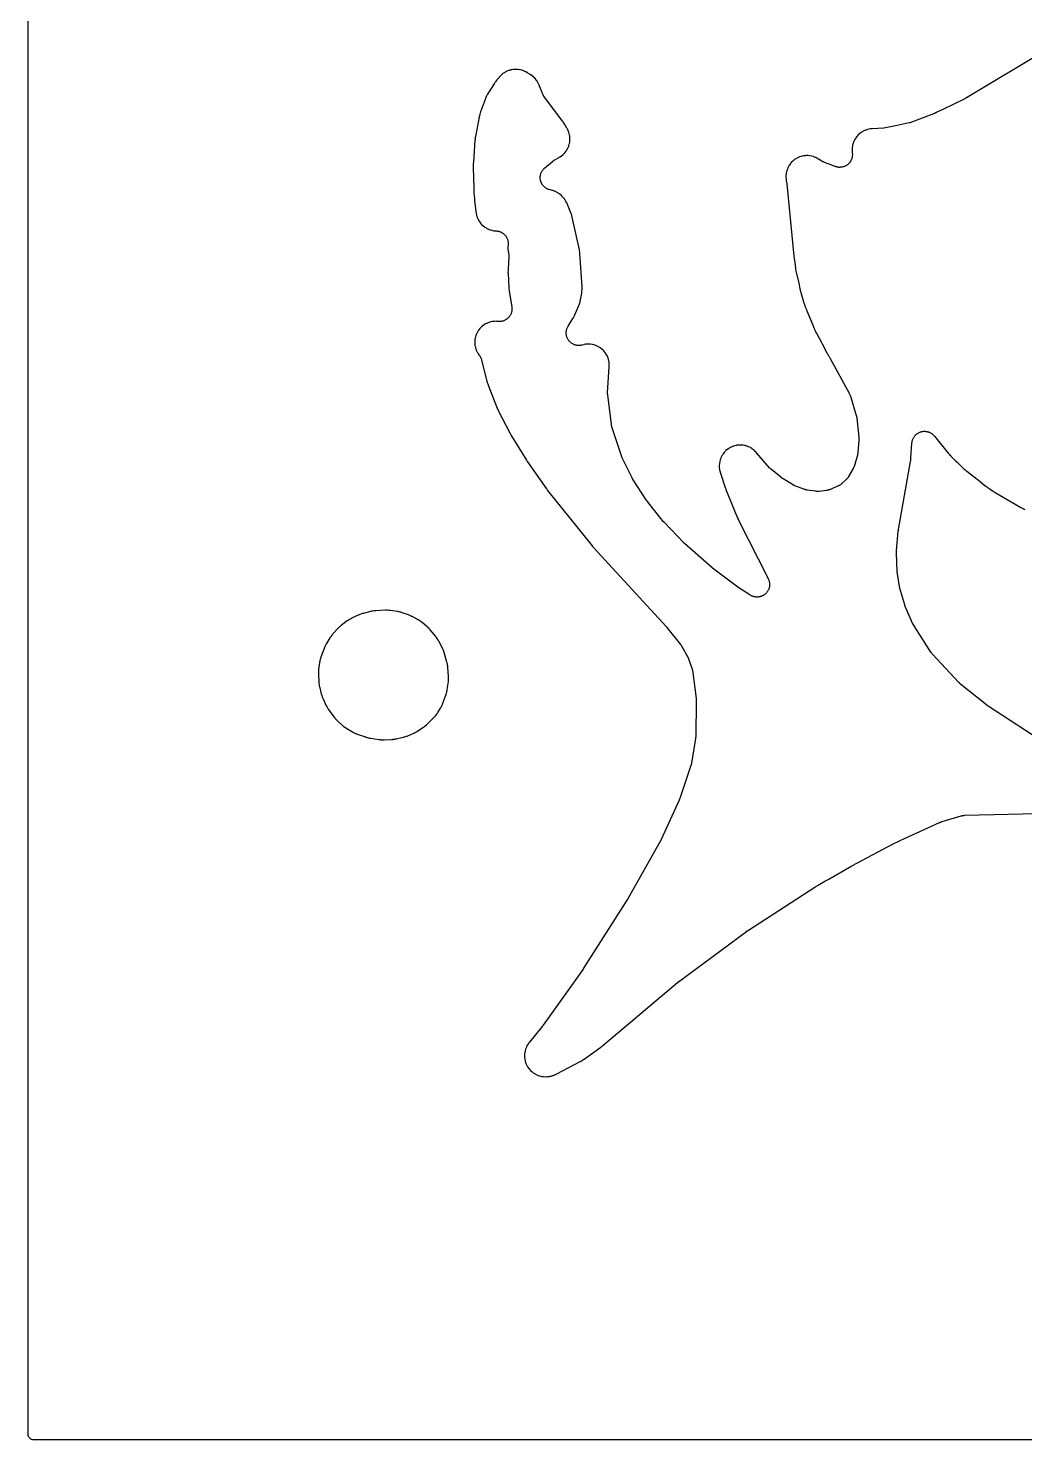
# Model space of a CAD drawing. Header units: millimetres. Extents: x 0 to 300, y 0 to 300.
# Drawn here: x -0.1 to 118.5, y -0.1 to 167.8 of the extents above; entities that cross this region are included whole.
import ezdxf

# ---------------------------------------------------------------- set-up
doc = ezdxf.new("R2010")
doc.units = ezdxf.units.MM
doc.layers.add('CUT', color=7, linetype='CONTINUOUS')

msp = doc.modelspace()

# ---------------------------------------------------------------- linework, layer by layer
at = {"layer": 'CUT'}
for points in [[(298.5625, -0.0625), (1.4375, -0.0625), (0.5522, -0.0625), (0.4788, -0.0589), (0.4206, -0.0503), (0.3635, -0.036), (0.3082, -0.0162), (0.255, 0.009), (0.2046, 0.0392), (0.1573, 0.0743), (0.1137, 0.1137), (0.0743, 0.1573), (0.0392, 0.2046), (0.009, 0.255), (-0.0162, 0.3082), (-0.036, 0.3635), (-0.0503, 0.4206), (-0.0589, 0.4788), (-0.0625, 0.5522), (-0.0625, 1.4375), (-0.0625, 298.5625)], [(121.3671, 165.3826), (111.563, 159.5173), (111.5546, 159.5123), (111.5347, 159.5007), (111.5262, 159.4958), (111.5158, 159.4899), (111.5072, 159.485), (111.4871, 159.4739), (111.4785, 159.4692), (111.4685, 159.4638), (111.4598, 159.4592), (111.4395, 159.4485), (111.4307, 159.4439), (111.42, 159.4384), (111.4113, 159.434), (111.3907, 159.4238), (111.3819, 159.4194), (108.7475, 158.1414), (107.9667, 157.7626), (107.9575, 157.7583), (107.9361, 157.7481), (107.9269, 157.7439), (107.9156, 157.7387), (107.9063, 157.7345), (107.8847, 157.7249), (107.8754, 157.7209), (107.8646, 157.7162), (107.8553, 157.7123), (107.8334, 157.7031), (107.824, 157.6993), (107.8125, 157.6946), (107.8031, 157.6909), (107.781, 157.6823), (107.7715, 157.6786), (104.8318, 156.5674), (104.7862, 156.5559), (104.7521, 156.5479), (103.3419, 156.2482), (101.7619, 155.9369), (101.7466, 155.934), (101.7132, 155.928), (100.357, 155.8418), (100.3425, 155.8407), (100.2485, 155.8324), (100.234, 155.831), (100.1777, 155.8247), (100.1489, 155.8207), (99.9652, 155.791), (99.9084, 155.779), (99.7308, 155.7323), (99.6755, 155.7148), (99.5033, 155.6512), (99.4498, 155.6285), (99.2846, 155.5485), (99.2336, 155.5207), (99.0769, 155.4252), (99.0288, 155.3926), (98.8821, 155.2823), (98.8374, 155.2452), (98.702, 155.1213), (98.6611, 155.0801), (98.5383, 154.9436), (98.5016, 154.8986), (98.3925, 154.7509), (98.3603, 154.7026), (98.2661, 154.5451), (98.2387, 154.4939), (98.1601, 154.328), (98.1378, 154.2744), (98.0756, 154.1017), (98.0586, 154.0461), (98.0134, 153.8682), (98.0019, 153.8113), (97.9741, 153.6299), (97.9681, 153.5721), (97.958, 153.3888), (97.9576, 153.3307), (97.9652, 153.1473), (97.9704, 153.0895), (97.985, 152.9849), (97.9901, 152.9407), (97.9973, 152.8595), (98.0008, 152.7706), (98.0003, 152.7114), (97.995, 152.6226), (97.9886, 152.5638), (97.9745, 152.4759), (97.9623, 152.418), (97.9397, 152.332), (97.9218, 152.2755), (97.8908, 152.1921), (97.8675, 152.1377), (97.8284, 152.0578), (97.7998, 152.006), (97.753, 151.9303), (97.7194, 151.8815), (97.6654, 151.8109), (97.6272, 151.7657), (97.5664, 151.7007), (97.5239, 151.6595), (97.4571, 151.6008), (97.4107, 151.564), (97.3384, 151.5122), (97.2886, 151.4801), (97.2115, 151.4357), (97.1588, 151.4088), (97.0777, 151.3722), (97.0226, 151.3505), (96.9383, 151.3222), (96.8813, 151.306), (96.7946, 151.2861), (96.7363, 151.2757), (96.6481, 151.2645), (96.589, 151.2599), (96.5001, 151.2574), (96.4409, 151.2586), (96.3522, 151.2649), (96.2934, 151.272), (96.2057, 151.287), (96.1479, 151.2999), (96.0622, 151.3235), (95.9848, 151.349), (95.9429, 151.3639), (94.6199, 151.8732), (94.6095, 151.8772), (94.5924, 151.8841), (94.5515, 151.9015), (94.4831, 151.9329), (94.453, 151.9473), (94.4499, 151.9489), (94.4204, 151.9644), (94.3545, 152.0007), (94.3161, 152.0231), (94.3004, 152.0328), (94.2909, 152.0387), (94.2794, 152.046), (93.9984, 152.2241), (93.9839, 152.2333), (93.9717, 152.2409), (93.8912, 152.2892), (93.8788, 152.2965), (93.8298, 152.3243), (93.8043, 152.338), (93.6393, 152.4215), (93.5866, 152.4451), (93.4167, 152.5115), (93.362, 152.5299), (93.1864, 152.5797), (93.1302, 152.5928), (92.9507, 152.6254), (92.8935, 152.633), (92.7116, 152.6483), (92.6539, 152.6504), (92.4715, 152.6481), (92.4139, 152.6446), (92.2325, 152.6248), (92.1755, 152.6158), (91.9968, 152.5787), (91.9409, 152.5643), (91.7667, 152.5102), (91.7124, 152.4904), (91.5442, 152.4198), (91.4921, 152.3949), (91.3314, 152.3085), (91.2819, 152.2787), (91.1303, 152.1773), (91.0839, 152.1429), (90.9427, 152.0273), (90.8999, 151.9886), (90.7704, 151.86), (90.7315, 151.8174), (90.615, 151.677), (90.5804, 151.6308), (90.4779, 151.4798), (90.4478, 151.4305), (90.3604, 151.2704), (90.3352, 151.2185), (90.2635, 151.0507), (90.2434, 150.9966), (90.1882, 150.8226), (90.1734, 150.7669), (90.1351, 150.5884), (90.1258, 150.5315), (90.1048, 150.3502), (90.101, 150.2926), (90.0976, 150.1102), (90.0993, 150.0525), (90.1136, 149.8681), (90.1165, 149.8393), (90.1236, 149.7834), (90.1255, 149.7691), (90.1395, 149.6764), (90.1418, 149.6621), (90.2074, 149.2887), (91.0324, 140.7112), (91.0338, 140.6975), (91.0445, 140.6086), (91.0463, 140.595), (91.0621, 140.4837), (91.0642, 140.4701), (91.0789, 140.3818), (91.0813, 140.3682), (91.1562, 139.974), (91.2254, 139.2708), (91.2266, 139.2604), (91.235, 139.1875), (91.2364, 139.1766), (91.2428, 139.1289), (91.2464, 139.1059), (91.2712, 138.9634), (91.2754, 138.9415), (91.2835, 138.9036), (91.2858, 138.8934), (91.3021, 138.8226), (91.3025, 138.8209), (91.3096, 138.787), (91.3144, 138.7659), (91.6228, 137.5179), (91.7566, 136.8135), (91.7602, 136.796), (91.7852, 136.6828), (91.7893, 136.6655), (91.8249, 136.5244), (91.8296, 136.5072), (91.8612, 136.3957), (91.8664, 136.3786), (92.0391, 135.8331), (92.1413, 135.4196), (92.1468, 135.399), (92.1848, 135.2657), (92.191, 135.2453), (92.2446, 135.0798), (92.2515, 135.0597), (92.2918, 134.9491), (92.3213, 134.8599), (92.3286, 134.8392), (92.3782, 134.706), (92.3862, 134.6856), (92.4558, 134.5177), (92.4559, 134.5175), (92.4846, 134.4334), (92.4892, 134.4205), (92.5277, 134.3158), (92.5325, 134.303), (92.5651, 134.2203), (92.5702, 134.2077), (93.1182, 132.9037), (93.3236, 132.3959), (93.3292, 132.3826), (93.3663, 132.2968), (93.3722, 132.2837), (93.4214, 132.1771), (93.4276, 132.1641), (93.437, 132.1448), (93.5136, 131.9627), (93.5197, 131.9487), (93.5603, 131.8585), (93.5667, 131.8447), (93.6206, 131.7329), (93.6273, 131.7192), (93.6725, 131.6312), (93.6796, 131.6178), (94.327, 130.4305), (94.4213, 130.252), (94.9684, 129.2021), (94.9735, 129.1925), (95.0095, 129.1264), (95.0152, 129.1162), (95.0616, 129.0347), (95.0674, 129.0249), (95.0838, 128.9972), (95.0856, 128.9938), (95.0906, 128.9845), (95.1261, 128.92), (95.1317, 128.9101), (95.1775, 128.8306), (95.1831, 128.821), (95.2205, 128.7588), (95.2267, 128.7487), (95.36, 128.5364), (97.6216, 124.3894), (97.627, 124.3794), (97.6342, 124.3658), (97.6545, 124.3249), (97.6866, 124.256), (97.7002, 124.2253), (97.7126, 124.194), (97.7394, 124.1229), (97.7544, 124.0798), (97.7591, 124.0651), (97.7625, 124.0542), (98.4679, 121.7458), (98.471, 121.7355), (98.4756, 121.7196), (98.4829, 121.6931), (98.4922, 121.6574), (98.4998, 121.6256), (98.5055, 121.6003), (98.5085, 121.5858), (98.5096, 121.5804), (98.5155, 121.5488), (98.5273, 121.4783), (98.5333, 121.4358), (98.535, 121.4215), (98.5362, 121.4108), (98.7754, 119.1642), (98.7764, 119.1537), (98.778, 119.1374), (98.7801, 119.1105), (98.7824, 119.0743), (98.7839, 119.0422), (98.7847, 119.0167), (98.785, 119.0021), (98.785, 118.9966), (98.7849, 118.965), (98.7833, 118.8947), (98.7813, 118.8526), (98.7803, 118.8384), (98.7795, 118.8278), (98.6601, 117.3651), (98.6592, 117.3542), (98.6576, 117.3372), (98.6545, 117.3093), (98.6498, 117.2719), (98.6451, 117.2388), (98.6408, 117.2126), (98.6382, 117.1977), (98.6372, 117.1922), (98.6308, 117.1599), (98.6152, 117.0885), (98.6048, 117.046), (98.6009, 117.0317), (98.598, 117.0211), (98.2536, 115.8063), (98.251, 115.7973), (98.2469, 115.7834), (98.2398, 115.7606), (98.2299, 115.7301), (98.2207, 115.7031), (98.2194, 115.6993), (98.2012, 115.6527), (98.1746, 115.5899), (98.1472, 115.5312), (98.1263, 115.4904), (98.1083, 115.4569), (98.1023, 115.4462), (98.0976, 115.4381), (97.5571, 114.5048), (97.5515, 114.4953), (97.5428, 114.4807), (97.528, 114.4568), (97.5077, 114.425), (97.4892, 114.3971), (97.4865, 114.3933), (97.4514, 114.346), (97.4015, 114.2831), (97.3517, 114.2255), (97.3148, 114.1865), (97.2834, 114.1547), (97.273, 114.1447), (97.265, 114.1371), (96.7552, 113.6591), (96.746, 113.6506), (96.7336, 113.6393), (96.6958, 113.6067), (96.6504, 113.5696), (96.5808, 113.5183), (96.5112, 113.4719), (96.4363, 113.427), (96.383, 113.3986), (96.3377, 113.376), (96.3227, 113.369), (96.3113, 113.3638), (95.4058, 112.9588), (95.3953, 112.9542), (95.381, 112.948), (95.3383, 112.9308), (95.2876, 112.912), (95.2118, 112.8875), (95.1375, 112.867), (95.059, 112.8492), (95.004, 112.8393), (94.9578, 112.8322), (94.9427, 112.8302), (94.9313, 112.8289), (94.032, 112.726), (94.0222, 112.7249), (94.007, 112.7233), (93.9819, 112.7211), (93.9483, 112.7186), (93.9183, 112.7168), (93.9141, 112.7166), (93.8614, 112.716), (93.7896, 112.7172), (93.7214, 112.7209), (93.6734, 112.7254), (93.6337, 112.73), (93.6208, 112.7317), (93.6111, 112.7331), (92.6175, 112.8813), (92.6053, 112.8832), (92.5889, 112.8859), (92.5406, 112.8952), (92.4603, 112.9128), (92.425, 112.9213), (92.3901, 112.9313), (92.3116, 112.9555), (92.2649, 112.9712), (92.2494, 112.977), (92.2378, 112.9813), (91.1437, 113.4019), (91.1345, 113.4055), (91.1202, 113.4112), (91.0969, 113.4209), (91.0657, 113.4343), (91.0382, 113.4466), (91.0165, 113.4568), (91.0042, 113.4627), (90.9996, 113.465), (90.9732, 113.4784), (90.915, 113.5093), (90.8806, 113.5286), (90.869, 113.5353), (90.8606, 113.5404), (89.7538, 114.2077), (89.7402, 114.2161), (89.7086, 114.2359), (89.6951, 114.2445), (89.6788, 114.2552), (89.6655, 114.264), (89.6346, 114.285), (89.6215, 114.294), (89.6065, 114.3046), (89.5935, 114.3139), (89.5634, 114.3359), (89.5506, 114.3455), (89.535, 114.3573), (89.5224, 114.3671), (89.4931, 114.3901), (89.4806, 114.4001), (88.3611, 115.3142), (88.3536, 115.3204), (88.3419, 115.3302), (88.3229, 115.3465), (88.2977, 115.3688), (88.2756, 115.3889), (88.2584, 115.4052), (88.2486, 115.4146), (88.245, 115.4181), (88.2243, 115.4389), (88.179, 115.486), (88.1524, 115.5147), (88.1437, 115.5247), (88.1373, 115.532), (86.5911, 117.3234), (86.5814, 117.3344), (86.5171, 117.4053), (86.507, 117.416), (86.4674, 117.4577), (86.4466, 117.4785), (86.3098, 117.6086), (86.2653, 117.647), (86.1185, 117.7615), (86.0703, 117.7954), (85.9131, 117.8949), (85.8618, 117.9239), (85.6955, 118.0076), (85.6417, 118.0314), (85.468, 118.0984), (85.4121, 118.1168), (85.2327, 118.1664), (85.1753, 118.1793), (84.9919, 118.2111), (84.9334, 118.2183), (84.7478, 118.2319), (84.689, 118.2333), (84.5029, 118.2287), (84.4442, 118.2244), (84.2594, 118.2016), (84.2014, 118.1915), (84.0198, 118.1507), (83.9631, 118.135), (83.7864, 118.0765), (83.7314, 118.0553), (83.5613, 117.9799), (83.5087, 117.9534), (83.3468, 117.8616), (83.297, 117.8301), (83.1449, 117.7229), (83.0985, 117.6867), (82.9575, 117.5651), (82.9149, 117.5245), (82.7866, 117.3897), (82.7481, 117.3451), (82.6336, 117.1983), (82.5998, 117.1502), (82.5002, 116.9929), (82.4712, 116.9417), (82.3875, 116.7754), (82.3637, 116.7216), (82.2967, 116.5479), (82.2782, 116.492), (82.2286, 116.3126), (82.2157, 116.2552), (82.1839, 116.0718), (82.1767, 116.0134), (82.163, 115.8277), (82.1616, 115.7689), (82.1662, 115.5828), (82.1705, 115.5241), (82.1933, 115.3394), (82.2034, 115.2814), (82.2447, 115.0972), (82.2519, 115.0687), (82.2672, 115.0133), (82.2713, 114.9991), (82.2991, 114.9075), (82.3035, 114.8935), (82.8693, 113.1812), (82.8725, 113.1716), (82.8956, 113.1055), (82.8993, 113.0953), (82.9296, 113.0133), (82.9333, 113.0034), (82.9584, 112.9391), (82.9626, 112.9286), (84.3114, 109.6514), (84.3156, 109.6415), (84.3453, 109.5727), (84.35, 109.5622), (84.3887, 109.4772), (84.3935, 109.4669), (84.4254, 109.4004), (84.4307, 109.3895), (87.9794, 102.3463), (87.9981, 102.3069), (88.0305, 102.234), (88.062, 102.1527), (88.0804, 102.0977), (88.1039, 102.0137), (88.1168, 101.9572), (88.1321, 101.8714), (88.1394, 101.8138), (88.1463, 101.7269), (88.1481, 101.6689), (88.1466, 101.5818), (88.1427, 101.5239), (88.1328, 101.4373), (88.1233, 101.38), (88.105, 101.2948), (88.0901, 101.2387), (88.0637, 101.1557), (88.0434, 101.1013), (88.009, 101.0212), (87.9836, 100.9691), (87.9416, 100.8927), (87.9113, 100.8432), (87.8621, 100.7713), (87.8271, 100.725), (87.7712, 100.6581), (87.7319, 100.6154), (87.6698, 100.5543), (87.6266, 100.5156), (87.5589, 100.4607), (87.5121, 100.4264), (87.4394, 100.3783), (87.3895, 100.3487), (87.3125, 100.3079), (87.2599, 100.2833), (87.1793, 100.2501), (87.1247, 100.2306), (87.0412, 100.2054), (86.9849, 100.1914), (86.8995, 100.1743), (86.8421, 100.1658), (86.7553, 100.1571), (86.6974, 100.1541), (86.6102, 100.1539), (86.5523, 100.1566), (86.4655, 100.1647), (86.4081, 100.173), (86.3225, 100.1895), (86.2661, 100.2033), (86.1825, 100.2281), (86.1278, 100.2472), (86.047, 100.2799), (85.9943, 100.3043), (85.9171, 100.3447), (85.8482, 100.385), (85.8111, 100.408), (84.5039, 101.2618), (84.499, 101.2651), (84.4875, 101.2727), (84.4825, 101.276), (84.4708, 101.2839), (84.4647, 101.288), (84.4507, 101.2976), (84.4447, 101.3018), (84.4378, 101.3066), (84.4318, 101.3108), (84.4179, 101.3206), (84.412, 101.3249), (84.4089, 101.327), (84.402, 101.3321), (84.3857, 101.3441), (84.3788, 101.3492), (81.3624, 103.611), (81.3568, 103.6153), (81.3438, 103.6252), (81.3383, 103.6295), (81.3251, 103.6397), (81.3183, 103.645), (81.3026, 103.6574), (81.2959, 103.6627), (81.2882, 103.669), (81.2815, 103.6744), (81.2659, 103.6872), (81.2593, 103.6927), (81.2559, 103.6955), (81.2482, 103.7021), (81.2301, 103.7175), (81.2224, 103.7242), (78.0352, 106.5189), (78.0278, 106.5254), (78.0108, 106.5407), (78.0035, 106.5473), (77.9948, 106.5553), (77.9876, 106.5619), (77.971, 106.5775), (77.9639, 106.5842), (77.9558, 106.592), (77.9488, 106.5988), (77.9325, 106.6147), (77.9255, 106.6216), (77.9171, 106.63), (77.9102, 106.6369), (77.8943, 106.6532), (77.8875, 106.6602), (75.6432, 109.0026), (75.6363, 109.0098), (75.6203, 109.0269), (75.6134, 109.0343), (75.6051, 109.0433), (75.5984, 109.0508), (75.5828, 109.0682), (75.5761, 109.0757), (75.5685, 109.0844), (75.5619, 109.092), (75.5467, 109.1098), (75.5402, 109.1175), (75.5323, 109.1269), (75.5259, 109.1346), (75.5111, 109.1527), (75.5048, 109.1605), (73.6106, 111.5279), (73.6037, 111.5367), (73.5875, 111.5574), (73.5806, 111.5664), (73.5723, 111.5773), (73.5656, 111.5863), (73.5499, 111.6074), (73.5433, 111.6165), (73.5357, 111.627), (73.5292, 111.6362), (73.5141, 111.6577), (73.5077, 111.667), (73.4999, 111.6783), (73.4936, 111.6877), (73.479, 111.7095), (73.4729, 111.7189), (71.934, 114.0951), (71.9273, 114.1056), (71.9117, 114.1304), (71.9051, 114.1411), (71.8972, 114.1541), (71.8907, 114.1649), (71.8759, 114.1901), (71.8696, 114.2009), (71.8625, 114.2134), (71.8563, 114.2243), (71.8422, 114.2499), (71.8362, 114.2609), (71.829, 114.2744), (71.8231, 114.2855), (71.8097, 114.3115), (71.804, 114.3227), (70.6197, 116.6933), (70.6167, 116.6994), (70.6097, 116.7137), (70.6084, 116.7163), (70.5955, 116.7442), (70.5704, 116.8005), (70.5621, 116.82), (70.5515, 116.8474), (70.5246, 116.9205), (70.5137, 116.9521), (69.3954, 120.3881), (69.3922, 120.3983), (69.3872, 120.4143), (69.3794, 120.4407), (69.3695, 120.476), (69.3613, 120.5076), (69.3552, 120.5328), (69.3519, 120.5473), (69.3507, 120.5526), (69.3443, 120.5841), (69.3312, 120.6544), (69.3244, 120.6967), (69.3224, 120.711), (69.3211, 120.7216), (68.8936, 124.1475), (68.8923, 124.158), (68.8905, 124.1742), (68.8879, 124.2011), (68.8849, 124.2373), (68.8828, 124.2694), (68.8816, 124.2949), (68.881, 124.3095), (68.8809, 124.315), (68.8805, 124.3466), (68.8808, 124.417), (68.882, 124.4591), (68.8827, 124.4734), (68.8833, 124.4839), (69.0757, 127.5138), (69.0765, 127.5287), (69.0802, 127.6259), (69.0806, 127.6408), (69.0814, 127.6993), (69.0811, 127.7292), (69.0741, 127.9208), (69.069, 127.9804), (69.0433, 128.1677), (69.0323, 128.2265), (68.9881, 128.4103), (68.9712, 128.4677), (68.909, 128.6463), (68.8865, 128.7017), (68.8068, 128.8732), (68.7789, 128.9261), (68.6824, 129.0888), (68.6494, 129.1386), (68.5373, 129.2909), (68.4995, 129.3372), (68.3727, 129.4776), (68.3305, 129.5199), (68.1904, 129.647), (68.1442, 129.6849), (67.9921, 129.7973), (67.9423, 129.8305), (67.7799, 129.9272), (67.727, 129.9552), (67.5557, 130.0353), (67.5003, 130.0579), (67.3219, 130.1206), (67.2646, 130.1375), (67.0808, 130.1821), (67.022, 130.1933), (66.8347, 130.2193), (66.7751, 130.2246), (66.5862, 130.2319), (66.5264, 130.2312), (66.3376, 130.2196), (66.2782, 130.213), (66.0915, 130.1827), (66.0331, 130.1701), (65.8577, 130.1234), (65.814, 130.1129), (65.7335, 130.0956), (65.6449, 130.0812), (65.5854, 130.0746), (65.4958, 130.0691), (65.436, 130.0685), (65.3462, 130.072), (65.2866, 130.0773), (65.1977, 130.0897), (65.1389, 130.1009), (65.0516, 130.1221), (64.9943, 130.1392), (64.9096, 130.169), (64.8542, 130.1916), (64.7729, 130.2298), (64.7201, 130.2578), (64.643, 130.3039), (64.5932, 130.337), (64.521, 130.3905), (64.4748, 130.4285), (64.4084, 130.489), (64.3662, 130.5314), (64.3061, 130.5981), (64.2684, 130.6445), (64.2152, 130.7169), (64.1823, 130.7668), (64.1366, 130.8442), (64.1088, 130.8971), (64.0711, 130.9787), (64.0487, 131.0341), (64.0193, 131.119), (64.0026, 131.1764), (63.9818, 131.2638), (63.9709, 131.3226), (63.9589, 131.4116), (63.9539, 131.4712), (63.9508, 131.561), (63.9518, 131.6208), (63.9577, 131.7104), (63.9647, 131.7698), (63.9795, 131.8584), (63.9923, 131.9169), (64.0159, 132.0035), (64.0344, 132.0604), (64.0666, 132.1443), (64.0907, 132.199), (64.131, 132.2793), (64.1716, 132.3509), (64.1947, 132.3894), (64.7509, 133.2661), (64.7574, 133.2766), (64.7575, 133.2767), (64.7993, 133.3457), (64.8056, 133.3563), (64.8298, 133.3983), (64.8418, 133.4201), (64.9167, 133.563), (64.9278, 133.5852), (64.9485, 133.6291), (64.9537, 133.6404), (64.9866, 133.714), (64.9915, 133.7254), (65.4531, 134.8176), (65.4594, 134.8331), (65.4989, 134.9345), (65.5048, 134.9502), (65.5268, 135.0117), (65.5372, 135.0435), (65.599, 135.252), (65.6076, 135.2843), (65.6227, 135.3479), (65.6263, 135.3642), (65.6484, 135.4707), (65.6516, 135.4872), (65.7933, 136.2815), (65.7962, 136.2993), (65.8134, 136.4156), (65.8157, 136.4336), (65.8239, 136.5036), (65.827, 136.5396), (65.8402, 136.7742), (65.8411, 136.8103), (65.8408, 136.8809), (65.8405, 136.8989), (65.8364, 137.0164), (65.8355, 137.0345), (65.5792, 140.9955), (65.5785, 141.0062), (65.5723, 141.0809), (65.5713, 141.092), (65.5663, 141.1409), (65.5635, 141.1644), (65.5428, 141.3105), (65.5392, 141.333), (65.5322, 141.3718), (65.5302, 141.3824), (65.5157, 141.455), (65.5132, 141.4668), (64.6603, 145.3455), (64.6574, 145.3581), (64.6376, 145.4396), (64.6344, 145.4522), (64.6215, 145.5009), (64.6143, 145.5258), (64.5643, 145.686), (64.5561, 145.7105), (64.539, 145.7579), (64.5345, 145.77), (64.5043, 145.8484), (64.4996, 145.8604), (64.0936, 146.8516), (64.0881, 146.8646), (64.0515, 146.9483), (64.0458, 146.9611), (64.0226, 147.0109), (64.0101, 147.0361), (63.9254, 147.1979), (63.9118, 147.2225), (63.884, 147.2699), (63.8768, 147.2819), (63.8288, 147.3597), (63.8213, 147.3716), (63.7967, 147.4094), (63.7886, 147.4215), (63.7352, 147.4996), (63.7268, 147.5115), (63.6935, 147.5577), (63.6759, 147.5809), (63.5596, 147.7268), (63.5211, 147.7705), (63.3929, 147.9026), (63.3504, 147.9423), (63.21, 148.0614), (63.1638, 148.0969), (63.0126, 148.2017), (62.9632, 148.2326), (62.8024, 148.3223), (62.7503, 148.3482), (62.5816, 148.4219), (62.5272, 148.4426), (62.3522, 148.4997), (62.296, 148.515), (62.0685, 148.5654), (61.9996, 148.5809), (61.9156, 148.6041), (61.8591, 148.6226), (61.7761, 148.6545), (61.722, 148.6785), (61.6426, 148.7184), (61.5911, 148.7476), (61.516, 148.7952), (61.4676, 148.8293), (61.3976, 148.884), (61.3528, 148.9227), (61.2885, 148.9841), (61.2478, 149.0271), (61.1899, 149.0945), (61.1536, 149.1413), (61.1026, 149.2141), (61.0711, 149.2642), (61.0276, 149.3417), (61.0012, 149.3946), (60.9655, 149.4761), (60.9445, 149.5314), (60.917, 149.6159), (60.9015, 149.673), (60.8825, 149.7599), (60.8727, 149.8182), (60.8624, 149.9065), (60.8584, 149.9656), (60.8568, 150.0545), (60.8587, 150.1136), (60.8659, 150.2022), (60.8736, 150.2609), (60.8895, 150.3483), (60.903, 150.406), (60.9274, 150.4914), (60.9465, 150.5475), (60.9793, 150.6301), (61.0038, 150.684), (61.0445, 150.7629), (61.0742, 150.8141), (61.1226, 150.8887), (61.1572, 150.9367), (61.2127, 151.0062), (61.2519, 151.0505), (61.3139, 151.1142), (61.3736, 151.1696), (61.4069, 151.199), (62.3063, 151.9552), (62.3148, 151.9622), (62.328, 151.973), (62.3501, 151.9906), (62.3802, 152.0137), (62.4072, 152.0337), (62.429, 152.0492), (62.4415, 152.0579), (62.4461, 152.0611), (62.4737, 152.0793), (62.5359, 152.1186), (62.5737, 152.1413), (62.5866, 152.1486), (62.5963, 152.154), (63.0472, 152.4022), (63.0601, 152.4095), (63.1433, 152.458), (63.156, 152.4656), (63.2052, 152.4959), (63.23, 152.5121), (63.3865, 152.6196), (63.4336, 152.6555), (63.5768, 152.7762), (63.6201, 152.8166), (63.7507, 152.9509), (63.7898, 152.9953), (63.9065, 153.1418), (63.9411, 153.1899), (64.0427, 153.3472), (64.0724, 153.3984), (64.1581, 153.565), (64.1825, 153.6189), (64.2514, 153.7931), (64.2704, 153.8492), (64.3217, 154.0293), (64.3351, 154.087), (64.3684, 154.2712), (64.376, 154.33), (64.391, 154.5166), (64.3928, 154.5758), (64.3893, 154.7631), (64.3853, 154.8222), (64.3633, 155.0082), (64.3535, 155.0666), (64.3133, 155.2495), (64.2978, 155.3066), (64.2397, 155.4847), (64.2186, 155.54), (64.1423, 155.7139), (64.1297, 155.7407), (64.1039, 155.7924), (64.0971, 155.8056), (64.052, 155.8906), (64.0449, 155.9036), (63.8725, 156.2099), (63.863, 156.2263), (63.7992, 156.3317), (63.7891, 156.3477), (63.705, 156.4774), (63.6944, 156.4931), (63.6874, 156.5032), (63.6153, 156.613), (63.6052, 156.6277), (63.5387, 156.7227), (63.5282, 156.7371), (61.2959, 159.7295), (61.2894, 159.7383), (61.2795, 159.7519), (61.2634, 159.7748), (61.2423, 159.8057), (61.2241, 159.8336), (61.2217, 159.8375), (61.1922, 159.888), (61.1543, 159.9581), (61.1211, 160.0261), (61.0998, 160.0749), (61.083, 160.116), (61.0779, 160.1294), (61.0741, 160.1396), (60.7921, 160.9111), (60.7867, 160.9253), (60.7504, 161.0172), (60.7447, 161.0313), (60.7215, 161.086), (60.7089, 161.1137), (60.6238, 161.289), (60.5945, 161.3423), (60.4935, 161.5058), (60.459, 161.5559), (60.3403, 161.7105), (60.3212, 161.7341), (60.3057, 161.7523), (60.2853, 161.7751), (60.1493, 161.9193), (60.1278, 161.9409), (60.1101, 161.9579), (60.0874, 161.9786), (59.9389, 162.1069), (59.8906, 162.1445), (59.7299, 162.257), (59.7043, 162.2739), (59.6537, 162.3056), (59.6406, 162.3136), (59.5549, 162.3642), (59.5416, 162.3719), (59.3876, 162.4577), (59.3536, 162.4809), (59.3283, 162.4971), (59.1637, 162.5973), (59.1109, 162.6259), (58.9395, 162.708), (58.8841, 162.7312), (58.7053, 162.7957), (58.6478, 162.8132), (58.4635, 162.8595), (58.4046, 162.8712), (58.2166, 162.8989), (58.1567, 162.9046), (57.9669, 162.9133), (57.9068, 162.913), (57.7171, 162.9026), (57.6573, 162.8963), (57.4695, 162.867), (57.4107, 162.8548), (57.3768, 162.846), (57.3697, 162.8446), (57.3118, 162.8307), (57.2613, 162.8159), (57.2268, 162.8069), (57.1725, 162.7898), (57.1311, 162.7776), (57.0749, 162.758), (56.9004, 162.6873), (56.8464, 162.6622), (56.6798, 162.5745), (56.6285, 162.5442), (56.4715, 162.4404), (56.4235, 162.4052), (56.2774, 162.2863), (56.2332, 162.2465), (56.0978, 162.1119), (56.0772, 162.0904), (56.038, 162.0474), (56.0281, 162.0363), (55.9647, 161.9631), (55.9551, 161.9518), (55.7097, 161.6539), (55.6982, 161.6395), (55.625, 161.5449), (55.614, 161.5302), (55.5258, 161.4087), (55.5153, 161.3936), (55.448, 161.2947), (55.4379, 161.2794), (54.8954, 160.4263), (54.7538, 160.2255), (54.7468, 160.2153), (54.702, 160.149), (54.6952, 160.1387), (54.6691, 160.0983), (54.6562, 160.0773), (54.5761, 159.9413), (54.5529, 159.8978), (54.5052, 159.7991), (54.501, 159.7917), (54.4854, 159.7617), (54.389, 159.564), (54.375, 159.5332), (54.3495, 159.4723), (54.3432, 159.4566), (54.3035, 159.3539), (54.2976, 159.3381), (54.0731, 158.7047), (53.8199, 158.0479), (53.8154, 158.0357), (53.7868, 157.9565), (53.7825, 157.9443), (53.7664, 157.8963), (53.7586, 157.8716), (53.7119, 157.7099), (53.7052, 157.6848), (53.6933, 157.6356), (53.6903, 157.623), (53.6896, 157.6195), (53.6832, 157.6006), (53.6797, 157.5897), (53.6648, 157.542), (53.658, 157.5188), (53.6189, 157.3737), (53.6133, 157.3512), (53.6044, 157.312), (53.602, 157.3013), (53.5866, 157.2275), (53.5842, 157.2155), (53.1533, 154.9264), (53.1504, 154.9097), (53.1332, 154.8013), (53.1308, 154.7846), (53.113, 154.648), (53.111, 154.6312), (53.0999, 154.522), (53.0984, 154.5052), (52.9012, 151.8221), (52.9003, 151.8079), (52.8957, 151.716), (52.8952, 151.7018), (52.8921, 151.5862), (52.8919, 151.5721), (52.8917, 151.48), (52.8918, 151.4658), (52.8935, 151.3893), (52.893, 151.3827), (52.8922, 151.3667), (52.8881, 151.2627), (52.8876, 151.2467), (52.886, 151.116), (52.886, 151.1), (52.8874, 150.9959), (52.8879, 150.9799), (52.9174, 150.2525), (52.9534, 148.549), (52.9538, 148.5364), (52.9572, 148.4547), (52.9579, 148.4422), (52.9643, 148.3397), (52.9652, 148.3272), (52.9721, 148.2457), (52.9733, 148.2332), (53.016, 147.8278), (53.0244, 147.6214), (53.0251, 147.6067), (53.0314, 147.5113), (53.0325, 147.4967), (53.0433, 147.3771), (53.0447, 147.3625), (53.0556, 147.2675), (53.0575, 147.253), (53.1351, 146.6968), (53.2089, 145.9967), (53.2106, 145.9819), (53.2231, 145.8864), (53.2252, 145.8717), (53.2341, 145.8145), (53.2393, 145.7853), (53.2778, 145.5992), (53.2927, 145.5418), (53.3485, 145.3629), (53.369, 145.3072), (53.4423, 145.1347), (53.4681, 145.0813), (53.558, 144.9168), (53.589, 144.8663), (53.6947, 144.7115), (53.7306, 144.6642), (53.851, 144.5207), (53.8914, 144.4772), (54.0254, 144.3462), (54.0698, 144.3069), (54.2162, 144.1897), (54.2643, 144.155), (54.4215, 144.0529), (54.4727, 144.0231), (54.6392, 143.937), (54.6932, 143.9124), (54.8674, 143.8432), (54.9235, 143.824), (55.1037, 143.7723), (55.1614, 143.7588), (55.3458, 143.7251), (55.4046, 143.7174), (55.6416, 143.6979), (55.7062, 143.6925), (55.7895, 143.6816), (55.8467, 143.6714), (55.9312, 143.6521), (55.9867, 143.6365), (56.0689, 143.6092), (56.1227, 143.5884), (56.2019, 143.5532), (56.2534, 143.5273), (56.3288, 143.4848), (56.3776, 143.454), (56.4486, 143.4044), (56.4943, 143.3691), (56.5602, 143.3129), (56.6022, 143.2734), (56.6624, 143.2111), (56.7004, 143.1677), (56.7543, 143.0999), (56.788, 143.0531), (56.8351, 142.9804), (56.8641, 142.9306), (56.9041, 142.8537), (56.9282, 142.8013), (56.9605, 142.7209), (56.9795, 142.6665), (57.0039, 142.5834), (57.0176, 142.5273), (57.0339, 142.4423), (57.0421, 142.3852), (57.0502, 142.2989), (57.0529, 142.2413), (57.0526, 142.1547), (57.0486, 142.0754), (57.0454, 142.0322), (57.0432, 142.0102), (57.0421, 142.0013), (57.024, 141.8171), (57.0211, 141.7594), (57.0208, 141.5769), (57.0234, 141.5192), (57.0406, 141.3374), (57.0488, 141.2802), (57.0839, 141.0985), (57.0868, 141.0844), (57.0991, 141.0281), (57.1148, 140.9452), (57.1274, 140.8533), (57.1325, 140.7919), (57.1356, 140.6993), (57.134, 140.6144), (57.1319, 140.5681), (57.0316, 139.1427), (57.0306, 139.1239), (57.0258, 139.0013), (57.0254, 138.9824), (57.0254, 138.9816), (57.0243, 138.8285), (57.0244, 138.8096), (57.0274, 138.687), (57.0281, 138.6681), (57.1248, 136.9312), (57.1259, 136.9149), (57.1347, 136.8088), (57.1363, 136.7925), (57.151, 136.6597), (57.153, 136.6435), (57.1676, 136.538), (57.17, 136.5218), (57.4747, 134.6894), (57.4808, 134.6467), (57.49, 134.5682), (57.4959, 134.4821), (57.4971, 134.4247), (57.4948, 134.3384), (57.4905, 134.2811), (57.4799, 134.1955), (57.4701, 134.1389), (57.4514, 134.0546), (57.4362, 133.9992), (57.4095, 133.9172), (57.3891, 133.8635), (57.3546, 133.7844), (57.3292, 133.7328), (57.2873, 133.6574), (57.2571, 133.6086), (57.2082, 133.5375), (57.1734, 133.4918), (57.1179, 133.4257), (57.0788, 133.3835), (57.0173, 133.3231), (56.9744, 133.2848), (56.9073, 133.2305), (56.861, 133.1966), (56.789, 133.149), (56.7396, 133.1196), (56.6634, 133.0791), (56.6115, 133.0546), (56.5317, 133.0216), (56.4777, 133.0022), (56.3951, 132.977), (56.3395, 132.9628), (56.2549, 132.9456), (56.1981, 132.9369), (56.1123, 132.9279), (56.0549, 132.9246), (55.9687, 132.9239), (55.8897, 132.927), (55.8466, 132.9297), (55.6876, 132.9436), (55.6285, 132.9458), (55.4416, 132.9437), (55.3826, 132.9401), (55.1968, 132.9195), (55.1384, 132.9102), (54.9555, 132.8714), (54.8984, 132.8564), (54.7202, 132.7998), (54.6648, 132.7792), (54.4931, 132.7054), (54.4399, 132.6794), (54.2763, 132.5891), (54.226, 132.558), (54.0721, 132.452), (54.0251, 132.4161), (53.8823, 132.2955), (53.8391, 132.2551), (53.7089, 132.121), (53.6698, 132.0766), (53.5534, 131.9304), (53.5189, 131.8823), (53.4175, 131.7253), (53.3879, 131.6741), (53.3025, 131.5079), (53.2781, 131.454), (53.2094, 131.2802), (53.1904, 131.2242), (53.1391, 131.0445), (53.1257, 130.9869), (53.0924, 130.8029), (53.0848, 130.7443), (53.0697, 130.558), (53.0679, 130.4989), (53.0712, 130.312), (53.0752, 130.253), (53.0969, 130.0674), (53.1067, 130.0091), (53.1466, 129.8265), (53.1621, 129.7694), (53.2198, 129.5916), (53.2408, 129.5363), (53.3157, 129.3651), (53.342, 129.3121), (53.4334, 129.1491), (53.4648, 129.099), (53.5733, 128.9436), (53.5819, 128.9316), (53.5875, 128.924), (53.5902, 128.9199), (53.6078, 128.896), (53.6557, 128.827), (53.7042, 128.7492), (53.7337, 128.6958), (53.774, 128.6135), (53.798, 128.5574), (53.8297, 128.4713), (53.8547, 128.3912), (53.8672, 128.347), (54.5162, 125.8168), (54.5211, 125.7987), (54.5551, 125.6817), (54.5606, 125.6638), (54.6077, 125.5183), (54.6138, 125.5006), (54.655, 125.3859), (54.6616, 125.3684), (55.7486, 122.6154), (55.7544, 122.6013), (55.793, 122.5102), (55.7992, 122.4963), (55.8506, 122.3832), (55.8571, 122.3695), (55.9003, 122.2805), (55.9071, 122.2669), (57.2742, 119.6252), (57.2791, 119.616), (57.3135, 119.5523), (57.3188, 119.5425), (57.3632, 119.4639), (57.3686, 119.4545), (57.4048, 119.393), (57.4108, 119.383), (59.2294, 116.4248), (59.2338, 116.4177), (59.265, 116.3685), (59.2699, 116.3609), (59.3097, 116.3002), (59.3146, 116.2928), (59.3468, 116.2453), (59.3521, 116.2375), (61.5885, 113.0415), (61.5938, 113.034), (61.6317, 112.9816), (61.6376, 112.9736), (61.6859, 112.9091), (61.6918, 112.9014), (61.7307, 112.851), (61.7372, 112.8429), (67.0414, 106.234), (67.0474, 106.2267), (67.0893, 106.1761), (67.0958, 106.1684), (67.1492, 106.1062), (67.1557, 106.0987), (67.1986, 106.0503), (67.2058, 106.0424), (75.8334, 96.6545), (75.8376, 96.6498), (75.8476, 96.6389), (75.8518, 96.6342), (75.8619, 96.6228), (75.8671, 96.617), (75.8791, 96.6034), (75.8842, 96.5975), (75.8901, 96.5906), (75.8951, 96.5847), (75.9069, 96.5708), (75.912, 96.5648), (75.9145, 96.5617), (75.9204, 96.5546), (75.934, 96.5379), (75.9398, 96.5307), (77.5427, 94.524), (77.5483, 94.5168), (77.5571, 94.5056), (77.5713, 94.487), (77.5897, 94.4622), (77.6058, 94.4397), (77.6184, 94.4216), (77.6255, 94.4112), (77.6281, 94.4073), (77.643, 94.3845), (77.6753, 94.3333), (77.6941, 94.3022), (77.7002, 94.2916), (77.7047, 94.2837), (78.3778, 93.0874), (78.3822, 93.0794), (78.3891, 93.067), (78.4, 93.0464), (78.4144, 93.0185), (78.4268, 92.9935), (78.4363, 92.9736), (78.4417, 92.9622), (78.4437, 92.9579), (78.4547, 92.9328), (78.4785, 92.8768), (78.4921, 92.8429), (78.4964, 92.8314), (78.4996, 92.8228), (78.8653, 91.8218), (78.8695, 91.8103), (78.8749, 91.7946), (78.8899, 91.7479), (78.9127, 91.6692), (78.9221, 91.6342), (78.93, 91.5989), (78.9463, 91.5186), (78.9547, 91.4703), (78.9571, 91.4539), (78.9588, 91.4417), (79.4021, 88.1029), (79.4042, 88.0865), (79.4085, 88.0483), (79.4102, 88.032), (79.4121, 88.012), (79.4136, 87.9956), (79.4165, 87.9572), (79.4176, 87.9408), (79.4187, 87.922), (79.4196, 87.9055), (79.4211, 87.8671), (79.4216, 87.8507), (79.4221, 87.8306), (79.4223, 87.8141), (79.4224, 87.7757), (79.4224, 87.7592), (79.3628, 83.6293), (79.3627, 83.6226), (79.3623, 83.6068), (79.3622, 83.6039), (79.361, 83.5735), (79.3574, 83.5125), (79.3558, 83.4916), (79.3527, 83.4626), (79.3431, 83.3859), (79.3384, 83.3531), (78.8553, 80.394), (78.8538, 80.3847), (78.8513, 80.3704), (78.8469, 80.3469), (78.8406, 80.3158), (78.8346, 80.2882), (78.8295, 80.2662), (78.8264, 80.2537), (78.8253, 80.2491), (78.8181, 80.2222), (78.8013, 80.1625), (78.7904, 80.127), (78.7865, 80.115), (78.7836, 80.1062), (77.462, 76.2103), (77.4584, 76.1997), (77.4497, 76.1751), (77.4459, 76.1645), (77.4411, 76.1517), (77.4372, 76.1412), (77.4279, 76.1168), (77.4238, 76.1063), (77.4191, 76.0943), (77.4149, 76.0839), (77.405, 76.0597), (77.4007, 76.0494), (77.3953, 76.0368), (77.3909, 76.0265), (77.3804, 76.0026), (77.3758, 75.9924), (75.2597, 71.337), (75.2556, 71.3281), (75.2458, 71.3073), (75.2416, 71.2985), (75.2364, 71.2877), (75.2321, 71.2788), (75.222, 71.2583), (75.2176, 71.2495), (75.2125, 71.2394), (75.208, 71.2307), (75.1974, 71.2104), (75.1928, 71.2017), (75.1871, 71.1912), (75.1824, 71.1825), (75.1714, 71.1625), (75.1666, 71.1539), (71.3174, 64.3352), (71.315, 64.3309), (71.3094, 64.3211), (71.307, 64.3168), (71.3011, 64.3067), (71.2981, 64.3016), (71.291, 64.2895), (71.288, 64.2844), (71.2844, 64.2784), (71.2813, 64.2733), (71.2741, 64.2613), (71.2714, 64.2568), (71.2654, 64.2472), (71.2568, 64.2335), (71.253, 64.2275), (66.0237, 56.0181), (66.0213, 56.0142), (66.0154, 56.0052), (66.0129, 56.0013), (66.007, 55.9921), (66.0039, 55.9874), (65.9966, 55.9764), (65.9935, 55.9717), (65.9899, 55.9663), (65.9867, 55.9616), (65.9793, 55.9507), (65.9765, 55.9466), (65.9704, 55.9379), (65.9617, 55.9254), (65.9578, 55.9199), (61.2058, 49.2267), (61.2022, 49.2216), (61.1937, 49.2099), (61.1901, 49.2049), (61.1814, 49.1929), (61.1768, 49.1868), (61.1662, 49.1726), (61.1617, 49.1665), (61.1564, 49.1595), (61.1517, 49.1534), (61.1409, 49.1393), (61.1362, 49.1333), (61.1338, 49.1302), (61.1282, 49.1231), (61.115, 49.1067), (61.1093, 49.0997), (59.5884, 47.2382), (59.579, 47.2265), (59.5194, 47.1496), (59.5103, 47.1377), (59.4755, 47.0905), (59.4584, 47.0659), (59.3522, 46.9056), (59.3216, 46.854), (59.2332, 46.6863), (59.2079, 46.6319), (59.1366, 46.4562), (59.1169, 46.3995), (59.0636, 46.2175), (59.0496, 46.1592), (59.0147, 45.9728), (59.0066, 45.9134), (58.9905, 45.7245), (58.9884, 45.6645), (58.9912, 45.4749), (58.9951, 45.4151), (59.0169, 45.2267), (59.0267, 45.1675), (59.0672, 44.9823), (59.0829, 44.9244), (59.1416, 44.7441), (59.163, 44.6881), (59.2395, 44.5145), (59.2664, 44.4609), (59.3598, 44.2959), (59.3919, 44.2452), (59.5013, 44.0904), (59.5383, 44.0432), (59.6626, 43.9), (59.7042, 43.8567), (59.8422, 43.7267), (59.8878, 43.6878), (60.0381, 43.5721), (60.0874, 43.538), (60.2485, 43.4379), (60.301, 43.4089), (60.4713, 43.3254), (60.5264, 43.3018), (60.7041, 43.2357), (60.7613, 43.2177), (60.9448, 43.1697), (61.0035, 43.1575), (61.1908, 43.1281), (61.2505, 43.1217), (61.4398, 43.1112), (61.4998, 43.1108), (61.6892, 43.1192), (61.7489, 43.1249), (61.9392, 43.1525), (61.9687, 43.1576), (62.0262, 43.1689), (62.0409, 43.172), (62.1207, 43.1898), (62.1525, 43.1978), (62.251, 43.2255), (62.2681, 43.2306), (62.3343, 43.2513), (62.3679, 43.2629), (62.5838, 43.3449), (62.6167, 43.3585), (62.6799, 43.387), (62.6961, 43.3945), (62.8, 43.445), (62.8159, 43.453), (65.6176, 44.9169), (65.6363, 44.9271), (65.7566, 44.9956), (65.7749, 45.0064), (65.9227, 45.0976), (65.9407, 45.1091), (66.0559, 45.1859), (66.0734, 45.198), (68.0658, 46.6311), (68.0746, 46.6376), (68.1357, 46.6833), (68.1451, 46.6904), (68.2201, 46.7488), (68.2292, 46.756), (68.2876, 46.8033), (68.2971, 46.8111), (77.1885, 54.3188), (77.193, 54.3226), (77.2035, 54.3313), (77.208, 54.335), (77.2188, 54.3439), (77.2244, 54.3485), (77.2374, 54.359), (77.243, 54.3635), (77.2496, 54.3687), (77.2552, 54.3732), (77.2685, 54.3836), (77.2742, 54.388), (77.2771, 54.3902), (77.2839, 54.3954), (77.2998, 54.4074), (77.3066, 54.4125), (85.387, 60.394), (85.3918, 60.3975), (85.403, 60.4057), (85.4078, 60.4091), (85.4192, 60.4174), (85.4252, 60.4216), (85.439, 60.4314), (85.445, 60.4356), (85.4519, 60.4404), (85.4579, 60.4446), (85.4719, 60.4542), (85.478, 60.4583), (85.481, 60.4603), (85.4882, 60.4651), (85.5051, 60.4762), (85.5123, 60.4809), (93.636, 65.7161), (93.9208, 65.8794), (94.74, 66.3489), (95.2031, 66.6143), (97.9239, 68.1739), (102.852, 70.8028), (103.5397, 71.1392), (103.6046, 71.1709), (103.7061, 71.2206), (104.1946, 71.4596), (108.382, 73.3415), (108.3955, 73.3474), (108.4273, 73.3611), (108.4409, 73.3668), (108.4576, 73.3736), (108.4713, 73.3791), (108.5034, 73.3917), (108.5171, 73.397), (108.533, 73.4029), (108.5469, 73.4079), (108.5794, 73.4194), (108.5934, 73.4242), (108.6105, 73.43), (108.6246, 73.4346), (108.6574, 73.445), (108.6716, 73.4494), (110.952, 74.1322), (110.9616, 74.135), (110.9764, 74.1393), (111.001, 74.146), (111.0342, 74.1545), (111.0638, 74.1616), (111.068, 74.1625), (111.1205, 74.1725), (111.1924, 74.184), (111.2611, 74.1922), (111.3098, 74.1962), (111.3503, 74.1986), (111.3634, 74.1991), (111.3734, 74.1994), (121.6882, 74.4605)], [(121.0812, 82.6786), (114.1521, 87.1848), (114.1427, 87.191), (114.1209, 87.2056), (114.1115, 87.212), (114.1002, 87.2198), (114.0909, 87.2262), (114.0694, 87.2414), (114.0603, 87.2479), (114.0497, 87.2555), (114.0406, 87.2622), (114.0195, 87.2779), (114.0105, 87.2847), (113.9996, 87.293), (113.9906, 87.2999), (113.9699, 87.3162), (113.9611, 87.3232), (110.9153, 89.7702), (110.9026, 89.7806), (110.8732, 89.8051), (110.8607, 89.8157), (110.8456, 89.8288), (110.8333, 89.8397), (110.8048, 89.8652), (110.7927, 89.8763), (110.7789, 89.8891), (110.767, 89.9004), (110.7395, 89.927), (110.7278, 89.9385), (110.7136, 89.9527), (110.7022, 89.9644), (110.6756, 89.992), (110.6643, 90.0039), (107.5465, 93.3635), (107.5396, 93.371), (107.529, 93.3828), (107.5117, 93.4024), (107.4889, 93.4291), (107.469, 93.4531), (107.4536, 93.4724), (107.4449, 93.4835), (107.4417, 93.4877), (107.4234, 93.5122), (107.3836, 93.5675), (107.3606, 93.6012), (107.353, 93.6128), (107.3475, 93.6214), (105.1638, 97.0538), (105.159, 97.0615), (105.1515, 97.0735), (105.1394, 97.0935), (105.1236, 97.1205), (105.1099, 97.1447), (105.0993, 97.1641), (105.0933, 97.1752), (105.0911, 97.1793), (105.0788, 97.2037), (105.052, 97.2583), (105.0367, 97.2914), (105.0317, 97.3026), (105.0281, 97.311), (104.3176, 98.97), (104.3125, 98.9821), (104.3009, 99.0104), (104.296, 99.0226), (104.2901, 99.0375), (104.2854, 99.0498), (104.2746, 99.0784), (104.27, 99.0908), (104.2649, 99.105), (104.2605, 99.1173), (104.2506, 99.1463), (104.2464, 99.1588), (104.2414, 99.174), (104.2374, 99.1865), (104.2282, 99.2157), (104.2244, 99.2283), (103.7239, 100.9186), (103.7202, 100.9314), (103.7118, 100.9615), (103.7083, 100.9744), (103.7041, 100.9902), (103.7008, 101.0031), (103.6933, 101.0334), (103.6901, 101.0464), (103.6867, 101.0614), (103.6837, 101.0744), (103.6771, 101.1049), (103.6744, 101.118), (103.6711, 101.134), (103.6686, 101.1471), (103.6629, 101.1778), (103.6606, 101.1909), (103.367, 102.911), (103.3647, 102.9252), (103.3595, 102.9584), (103.3574, 102.9727), (103.355, 102.9901), (103.3532, 103.0044), (103.3491, 103.0378), (103.3475, 103.0521), (103.3458, 103.0685), (103.3444, 103.0828), (103.3414, 103.1163), (103.3402, 103.1307), (103.3389, 103.1482), (103.338, 103.1626), (103.3361, 103.1961), (103.3354, 103.2105), (103.2466, 105.3763), (103.2461, 105.3911), (103.2452, 105.4255), (103.245, 105.4403), (103.2448, 105.4583), (103.2448, 105.473), (103.2451, 105.5075), (103.2454, 105.5222), (103.2458, 105.5392), (103.2463, 105.5539), (103.2477, 105.5883), (103.2484, 105.6031), (103.2495, 105.6211), (103.2504, 105.6358), (103.253, 105.6701), (103.2542, 105.6849), (103.4641, 108.0043), (103.465, 108.0138), (103.4672, 108.036), (103.4682, 108.0455), (103.4695, 108.0571), (103.4706, 108.0665), (103.4734, 108.0886), (103.4746, 108.0981), (103.476, 108.109), (103.4773, 108.1185), (103.4805, 108.1405), (103.4819, 108.15), (103.4837, 108.1615), (103.4852, 108.1709), (103.4889, 108.1929), (103.4905, 108.2023), (104.922, 116.2928), (104.9246, 116.3089), (104.9402, 116.4136), (104.9424, 116.4298), (104.9585, 116.5618), (104.9602, 116.578), (104.9701, 116.6834), (104.9714, 116.6996), (105.0879, 118.4495), (105.092, 118.4939), (105.1014, 118.575), (105.1161, 118.663), (105.1288, 118.721), (105.1521, 118.807), (105.1705, 118.8634), (105.2022, 118.9468), (105.226, 119.0011), (105.2659, 119.0809), (105.295, 119.1326), (105.3425, 119.2081), (105.3766, 119.2566), (105.4313, 119.327), (105.47, 119.372), (105.5315, 119.4366), (105.5745, 119.4775), (105.642, 119.5357), (105.6888, 119.5722), (105.7618, 119.6234), (105.812, 119.6551), (105.8896, 119.6989), (105.9427, 119.7254), (106.0243, 119.7613), (106.0798, 119.7824), (106.1646, 119.81), (106.2219, 119.8256), (106.3089, 119.8447), (106.3675, 119.8545), (106.456, 119.8649), (106.5152, 119.8689), (106.6044, 119.8704), (106.6637, 119.8685), (106.7526, 119.8613), (106.8114, 119.8535), (106.8991, 119.8375), (106.9569, 119.8239), (107.0426, 119.7993), (107.0987, 119.7801), (107.1816, 119.7471), (107.2356, 119.7225), (107.3147, 119.6815), (107.366, 119.6516), (107.4407, 119.6029), (107.4888, 119.5681), (107.5003, 119.5588), (107.5227, 119.5337), (107.5361, 119.5179), (107.5558, 119.4957), (107.6861, 119.3563), (107.7288, 119.3149), (107.7598, 119.2878), (109.4153, 117.2541), (109.4267, 117.2406), (109.5017, 117.1538), (109.5134, 117.1406), (109.6107, 117.0345), (109.6228, 117.0216), (109.7028, 116.9394), (109.7153, 116.9269), (109.8938, 116.7539), (109.9229, 116.7191), (109.9316, 116.7089), (109.9888, 116.6435), (109.9977, 116.6336), (110.0329, 116.5951), (110.0514, 116.5757), (110.1741, 116.453), (110.1934, 116.4345), (110.232, 116.3993), (110.2419, 116.3904), (110.3073, 116.3332), (110.3174, 116.3245), (110.458, 116.207), (111.2689, 115.4209), (111.2818, 115.4088), (111.3665, 115.3314), (111.3797, 115.3196), (111.4889, 115.2256), (111.5024, 115.2143), (111.5916, 115.142), (111.6055, 115.131), (113.2097, 113.9063), (113.8143, 113.4007), (113.8229, 113.3937), (113.8833, 113.345), (113.8924, 113.3379), (113.9326, 113.3067), (113.9523, 113.2921), (114.0768, 113.2036), (114.0963, 113.1904), (114.1306, 113.168), (114.1399, 113.162), (114.2049, 113.1213), (114.2155, 113.1148), (114.358, 113.0296), (114.6103, 112.8369), (114.6248, 112.8262), (114.7201, 112.7578), (114.735, 112.7475), (114.8571, 112.6654), (114.8723, 112.6556), (114.9715, 112.5931), (114.987, 112.5837), (117.833, 110.9095), (117.849, 110.9004), (117.9541, 110.8429), (117.9705, 110.8343), (118.1045, 110.7661), (118.1211, 110.758), (118.2295, 110.707), (118.2463, 110.6994), (118.2764, 110.6864), (118.3013, 110.6722), (118.3115, 110.6665), (118.3567, 110.6417), (118.3787, 110.6302), (118.5175, 110.5616)]]:
    msp.add_lwpolyline(points, dxfattribs=at)
msp.add_lwpolyline([(34.8596, 88.4733), (34.8688, 88.4453), (34.9332, 88.2652), (34.9437, 88.2377), (34.9657, 88.1846), (34.9715, 88.171), (35.0102, 88.0835), (35.0163, 88.0701), (35.4087, 87.2389), (35.4152, 87.2256), (35.4581, 87.1402), (35.4648, 87.1272), (35.4919, 87.0765), (35.5064, 87.0509), (35.6044, 86.8869), (35.6202, 86.8621), (35.652, 86.8143), (35.6603, 86.8021), (35.7153, 86.7239), (35.7239, 86.712), (36.3385, 85.8816), (36.3476, 85.8696), (36.4079, 85.7923), (36.4173, 85.7805), (36.4547, 85.735), (36.4744, 85.7122), (36.6061, 85.5673), (36.627, 85.5455), (36.6687, 85.5039), (36.6795, 85.4934), (36.7507, 85.4261), (36.7618, 85.4159), (37.3399, 84.8958), (37.351, 84.886), (37.4246, 84.8231), (37.436, 84.8136), (37.4811, 84.7769), (37.5046, 84.7587), (37.6605, 84.6442), (37.6849, 84.6272), (37.7334, 84.5952), (37.746, 84.5871), (37.828, 84.5358), (37.8407, 84.5281), (38.5414, 84.1137), (38.554, 84.1064), (38.6366, 84.0602), (38.6494, 84.0533), (38.6997, 84.0268), (38.7258, 84.0138), (38.8971, 83.9338), (38.9238, 83.9221), (38.9764, 83.9005), (38.9899, 83.8952), (39.0783, 83.8615), (39.092, 83.8565), (40.0581, 83.5147), (40.072, 83.51), (40.163, 83.4803), (40.177, 83.4759), (40.2321, 83.4594), (40.2605, 83.4517), (40.4461, 83.4059), (40.4749, 83.3995), (40.5313, 83.3885), (40.5457, 83.3859), (40.64, 83.3699), (40.6546, 83.3676), (41.7044, 83.2157), (41.7181, 83.2138), (41.8077, 83.203), (41.8215, 83.2015), (41.8755, 83.1962), (41.9032, 83.1941), (42.0834, 83.1849), (42.1112, 83.1841), (42.1654, 83.1838), (42.1793, 83.1839), (42.2696, 83.1856), (42.2834, 83.186), (43.1557, 83.2222), (43.1693, 83.2229), (43.2579, 83.2286), (43.2715, 83.2296), (43.3247, 83.2343), (43.3518, 83.2372), (43.5277, 83.2607), (43.5547, 83.2649), (43.6072, 83.2744), (43.6206, 83.2769), (43.7076, 83.2946), (43.7209, 83.2975), (44.5604, 83.4883), (44.5741, 83.4916), (44.6628, 83.514), (44.6764, 83.5176), (44.7293, 83.5323), (44.7562, 83.5404), (44.9298, 83.5974), (44.9564, 83.6068), (45.0077, 83.6264), (45.0208, 83.6316), (45.1054, 83.6661), (45.1184, 83.6716), (45.8232, 83.9788), (45.8351, 83.9842), (45.9118, 84.0196), (45.9236, 84.0252), (45.9693, 84.0475), (45.9924, 84.0594), (46.1409, 84.1402), (46.1635, 84.1531), (46.2071, 84.1793), (46.2181, 84.1861), (46.2897, 84.2312), (46.3006, 84.2383), (46.9847, 84.6909), (46.998, 84.7), (47.084, 84.7603), (47.0971, 84.7697), (47.1477, 84.8073), (47.1731, 84.8272), (47.3346, 84.9612), (47.3589, 84.9824), (47.4052, 85.0252), (47.4169, 85.0364), (47.4921, 85.1097), (47.5035, 85.1211), (48.2689, 85.9091), (48.28, 85.9208), (48.3509, 85.9979), (48.3617, 86.0099), (48.403, 86.0573), (48.4236, 86.0822), (48.5525, 86.2472), (48.5717, 86.2731), (48.6077, 86.3247), (48.6168, 86.3381), (48.6744, 86.4255), (48.6831, 86.4391), (49.007, 86.9606), (49.015, 86.9737), (49.0655, 87.0599), (49.0731, 87.0732), (49.1021, 87.1257), (49.1162, 87.153), (49.2037, 87.3324), (49.2164, 87.3604), (49.2399, 87.4156), (49.2457, 87.4298), (49.2825, 87.5226), (49.2879, 87.537), (49.6334, 88.4804), (49.6388, 88.4958), (49.6727, 88.5969), (49.6777, 88.6125), (49.6964, 88.6737), (49.7051, 88.7053), (49.756, 88.9121), (49.763, 88.9441), (49.7749, 89.007), (49.7777, 89.0231), (49.7947, 89.1284), (49.7971, 89.1446), (49.9261, 90.1139), (49.928, 90.1292), (49.9386, 90.2287), (49.9401, 90.244), (49.9449, 90.3039), (49.9466, 90.3347), (49.9526, 90.5346), (49.9527, 90.5654), (49.9514, 90.6255), (49.9509, 90.6409), (49.9461, 90.7408), (49.9452, 90.7562), (49.87, 91.7855), (49.8687, 91.8004), (49.8592, 91.8973), (49.8576, 91.9121), (49.8504, 91.9702), (49.846, 91.9998), (49.8125, 92.1915), (49.8066, 92.2209), (49.7937, 92.2779), (49.7902, 92.2925), (49.7664, 92.3869), (49.7625, 92.4013), (49.4821, 93.4042), (49.4778, 93.4187), (49.449, 93.5125), (49.4444, 93.5269), (49.4257, 93.5827), (49.4154, 93.6111), (49.3439, 93.7937), (49.3322, 93.8215), (49.308, 93.8752), (49.3016, 93.8889), (49.2591, 93.9773), (49.2523, 93.9908), (48.7853, 94.9014), (48.7779, 94.9154), (48.7286, 95.0055), (48.7209, 95.0193), (48.6899, 95.0726), (48.6733, 95.0995), (48.5609, 95.2712), (48.5429, 95.2972), (48.5065, 95.347), (48.497, 95.3596), (48.4342, 95.4408), (48.4243, 95.4532), (47.7695, 96.2554), (47.7601, 96.2666), (47.698, 96.3391), (47.6883, 96.3501), (47.6499, 96.3927), (47.6297, 96.414), (47.4952, 96.5493), (47.474, 96.5696), (47.4316, 96.6082), (47.4207, 96.618), (47.3486, 96.6805), (47.3374, 96.69), (46.8134, 97.1228), (46.803, 97.1312), (46.7347, 97.1851), (46.7241, 97.1933), (46.6823, 97.2248), (46.6605, 97.2404), (46.517, 97.3389), (46.4946, 97.3535), (46.4502, 97.3811), (46.4387, 97.3881), (46.3638, 97.4324), (46.3522, 97.4391), (45.6986, 97.8063), (45.6865, 97.8129), (45.6073, 97.855), (45.5951, 97.8613), (45.5469, 97.8855), (45.522, 97.8974), (45.3583, 97.9704), (45.3329, 97.9811), (45.2827, 98.0008), (45.2698, 98.0057), (45.1857, 98.0365), (45.1726, 98.0411), (44.4393, 98.2905), (44.4263, 98.2948), (44.3415, 98.3215), (44.3284, 98.3255), (44.277, 98.3404), (44.2506, 98.3474), (44.0778, 98.3891), (44.051, 98.3949), (43.9986, 98.405), (43.9851, 98.4075), (43.8974, 98.4223), (43.8839, 98.4245), (43.0422, 98.5478), (43.0281, 98.5497), (42.9364, 98.5609), (42.9222, 98.5625), (42.867, 98.5679), (42.8386, 98.57), (42.6541, 98.5794), (42.6257, 98.5801), (42.5701, 98.5803), (42.5559, 98.5802), (42.4635, 98.5783), (42.4493, 98.5779), (41.3132, 98.5277), (41.2982, 98.5268), (41.2006, 98.52), (41.1856, 98.5188), (41.1271, 98.5133), (41.0972, 98.5097), (40.9038, 98.4815), (40.8741, 98.4764), (40.8164, 98.4651), (40.8017, 98.462), (40.7063, 98.4407), (40.6916, 98.4372), (39.7957, 98.2133), (39.7813, 98.2096), (39.6882, 98.1838), (39.6739, 98.1797), (39.6184, 98.1628), (39.5901, 98.1535), (39.4083, 98.0884), (39.3806, 98.0777), (39.327, 98.0554), (39.3133, 98.0495), (39.225, 98.0103), (39.2115, 98.0041), (38.4197, 97.6284), (38.4065, 97.6219), (38.321, 97.5787), (38.308, 97.5719), (38.2573, 97.5447), (38.2317, 97.5302), (38.0676, 97.4316), (38.0428, 97.4158), (37.995, 97.3838), (37.9829, 97.3754), (37.9047, 97.3202), (37.8927, 97.3115), (37.2155, 96.8079), (37.2041, 96.7991), (37.1303, 96.7414), (37.119, 96.7324), (37.0755, 96.6967), (37.0537, 96.6778), (36.9148, 96.5522), (36.8939, 96.5323), (36.854, 96.4926), (36.8439, 96.4823), (36.7792, 96.4146), (36.7693, 96.404), (36.1941, 95.7728), (36.1847, 95.7623), (36.1248, 95.6934), (36.1157, 95.6827), (36.0807, 95.6405), (36.0633, 95.6185), (35.9536, 95.4727), (35.9372, 95.4499), (35.9063, 95.4046), (35.8985, 95.3929), (35.8489, 95.3163), (35.8414, 95.3045), (35.4185, 94.6176), (35.4106, 94.6044), (35.3604, 94.5179), (35.3528, 94.5045), (35.324, 94.4517), (35.3099, 94.4243), (35.223, 94.2441), (35.2103, 94.216), (35.187, 94.1606), (35.1813, 94.1463), (35.1449, 94.053), (35.1395, 94.0386), (34.761, 92.9903), (34.7559, 92.9756), (34.724, 92.8796), (34.7193, 92.8647), (34.7017, 92.8066), (34.6934, 92.7766), (34.6448, 92.5803), (34.6381, 92.5499), (34.6266, 92.4902), (34.6238, 92.4749), (34.6072, 92.3751), (34.6049, 92.3597), (34.4907, 91.5426), (34.4888, 91.5285), (34.4782, 91.4366), (34.4767, 91.4224), (34.4717, 91.3671), (34.4697, 91.3387), (34.4616, 91.1539), (34.461, 91.1254), (34.4612, 91.0698), (34.4614, 91.0556), (34.464, 90.9631), (34.4645, 90.9489), (34.5078, 90.0999), (34.5087, 90.0854), (34.5158, 89.9912), (34.5171, 89.9767), (34.5227, 89.9202), (34.5263, 89.8914), (34.5541, 89.7046), (34.5591, 89.676), (34.5702, 89.6203), (34.5732, 89.6061), (34.5938, 89.5139), (34.5972, 89.4998), (34.8097, 88.6489), (34.8134, 88.6347), (34.8389, 88.5424), (34.843, 88.5283)], close=True, dxfattribs=at)

doc.saveas('drawing.dxf')
